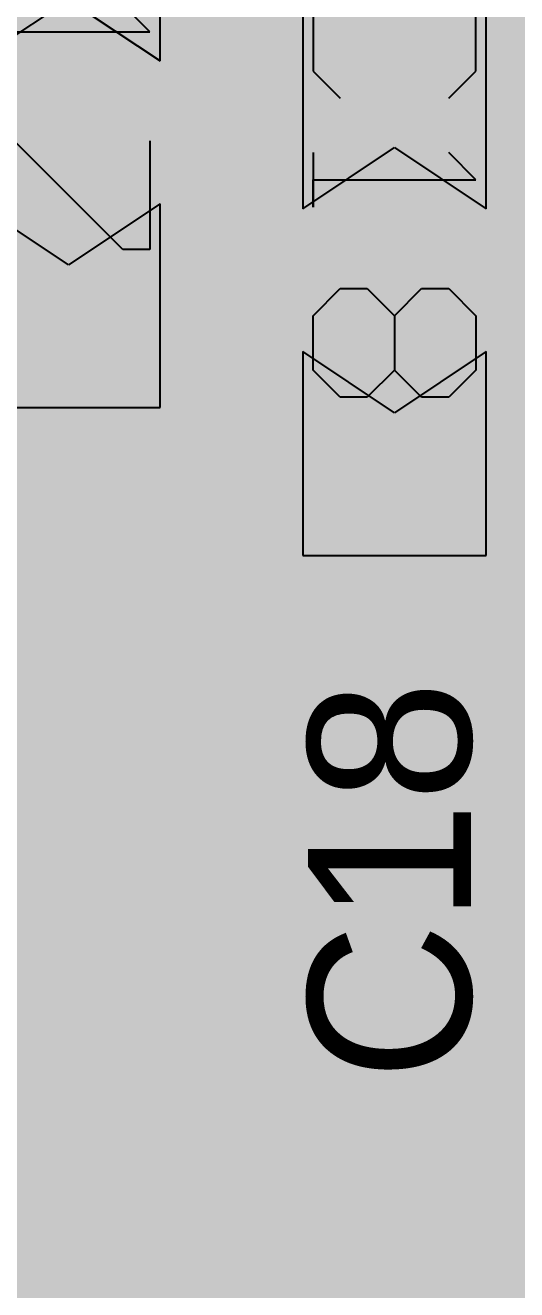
# Model space of a CAD drawing. Header units: millimetres. Extents: x 102.9 to 127.1, y 44.5 to 70.5.
# Drawn here: x 113.59 to 116, y 55.3 to 61.5 of the extents above; entities that cross this region are included whole.
import ezdxf

# ---------------------------------------------------------------- set-up
doc = ezdxf.new("R2010")
doc.units = ezdxf.units.MM
for name, color, linetype in [('BottomLayer', 5, 'Continuous'), ('BottomOverlay', 54, 'Continuous'), ('BottomPaste', 16, 'Continuous'), ('BottomSolder', 6, 'Continuous'), ('Mechanical3', 76, 'Continuous'), ('MultiLayer', 9, 'Continuous'), ('TopLayer', 1, 'Continuous'), ('TopOverlay', 2, 'Continuous'), ('TopPaste', 8, 'Continuous'), ('TopSolder', 216, 'Continuous'), ('ViaHoleLayer', 16, 'Continuous')]:
    doc.layers.add(name, color=color, linetype=linetype)

# ---------------------------------------------------------------- blocks, each defined once
blk = doc.blocks.new('3034_TR_B_12')
at = {"layer": 'BottomLayer', "const_width": 3}
blk.add_lwpolyline([(-1.5, -0.1, 1), (1.5, -0.1, 1)], format="xyb", close=True, dxfattribs=at)
at = {"layer": 'BottomOverlay', "const_width": 0.2}
blk.add_lwpolyline([(10, -0.1, 1), (-10, -0.1, 1)], format="xyb", close=True, dxfattribs=at)
at = {"layer": 'BottomPaste', "const_width": 3}
blk.add_lwpolyline([(-1.5, -0.1, 1), (1.5, -0.1, 1)], format="xyb", close=True, dxfattribs=at)
at = {"layer": 'BottomSolder', "const_width": 3.05}
blk.add_lwpolyline([(-1.525, -0.1, 1), (1.525, -0.1, 1)], format="xyb", close=True, dxfattribs=at)
blk = doc.blocks.new('MS3V_T1R_19')
at = {"layer": 'TopLayer', "const_width": 0.15}
for points in [[(-0.475, 0.15, 1), (-0.325, 0.15, 1)], [(0.325, 0.15, 1), (0.475, 0.15, 1)], [(-0.475, -0.15, 1), (-0.325, -0.15, 1)], [(0.325, -0.15, 1), (0.475, -0.15, 1)], [(-0.475, -0.75, 1), (-0.325, -0.75, 1)], [(0.325, -0.75, 1), (0.475, -0.75, 1)], [(-0.475, -1.05, 1), (-0.325, -1.05, 1)], [(0.325, -1.05, 1), (0.475, -1.05, 1)]]:
    blk.add_lwpolyline(points, format="xyb", close=True, dxfattribs=at)
at = {"layer": 'TopLayer'}
for points in [[(-0.4, -0.3), (0.4, -0.3), (-0.4, 0.3), (0.4, 0.3)], [(-0.55, -0.15), (0.55, -0.15), (-0.55, 0.15), (0.55, 0.15)], [(-0.4, -1.2), (0.4, -1.2), (-0.4, -0.6), (0.4, -0.6)], [(-0.55, -1.05), (0.55, -1.05), (-0.55, -0.75), (0.55, -0.75)]]:
    blk.add_solid(points, dxfattribs=at)
at = {"layer": 'TopPaste', "const_width": 0.15}
for points in [[(-0.475, 0.15, 1), (-0.325, 0.15, 1)], [(0.325, 0.15, 1), (0.475, 0.15, 1)], [(-0.475, -0.15, 1), (-0.325, -0.15, 1)], [(0.325, -0.15, 1), (0.475, -0.15, 1)], [(-0.475, -0.75, 1), (-0.325, -0.75, 1)], [(0.325, -0.75, 1), (0.475, -0.75, 1)], [(-0.475, -1.05, 1), (-0.325, -1.05, 1)], [(0.325, -1.05, 1), (0.475, -1.05, 1)]]:
    blk.add_lwpolyline(points, format="xyb", close=True, dxfattribs=at)
at = {"layer": 'TopPaste'}
for points in [[(-0.4, -0.3), (0.4, -0.3), (-0.4, 0.3), (0.4, 0.3)], [(-0.55, -0.15), (0.55, -0.15), (-0.55, 0.15), (0.55, 0.15)], [(-0.4, -1.2), (0.4, -1.2), (-0.4, -0.6), (0.4, -0.6)], [(-0.55, -1.05), (0.55, -1.05), (-0.55, -0.75), (0.55, -0.75)]]:
    blk.add_solid(points, dxfattribs=at)
at = {"layer": 'TopSolder', "const_width": 0.2}
for points in [[(-0.5, 0.15, 1), (-0.3, 0.15, 1)], [(0.3, 0.15, 1), (0.5, 0.15, 1)], [(-0.5, -0.15, 1), (-0.3, -0.15, 1)], [(0.3, -0.15, 1), (0.5, -0.15, 1)], [(-0.5, -0.75, 1), (-0.3, -0.75, 1)], [(0.3, -0.75, 1), (0.5, -0.75, 1)], [(-0.5, -1.05, 1), (-0.3, -1.05, 1)], [(0.3, -1.05, 1), (0.5, -1.05, 1)]]:
    blk.add_lwpolyline(points, format="xyb", close=True, dxfattribs=at)
at = {"layer": 'TopSolder'}
for points in [[(-0.4, -0.35), (0.4, -0.35), (-0.4, 0.35), (0.4, 0.35)], [(-0.6, -0.15), (0.6, -0.15), (-0.6, 0.15), (0.6, 0.15)], [(-0.4, -1.25), (0.4, -1.25), (-0.4, -0.55), (0.4, -0.55)], [(-0.6, -1.05), (0.6, -1.05), (-0.6, -0.75), (0.6, -0.75)]]:
    blk.add_solid(points, dxfattribs=at)
blk = doc.blocks.new('QFN32_TI_26')
at = {"layer": 'TopLayer', "const_width": 0.28}
for points in [[(-0.285, -1), (0.285, -1)], [(-0.285, -1.5), (0.285, -1.5)], [(-0.285, -2), (0.285, -2)], [(-0.285, -2.5), (0.285, -2.5)], [(-0.285, -3), (0.285, -3)]]:
    blk.add_lwpolyline(points, dxfattribs=at)
at = {"layer": 'TopLayer', "const_width": 0.14}
for points in [[(-0.355, -1, 1), (-0.215, -1, 1)], [(0.215, -1, 1), (0.355, -1, 1)], [(-0.355, -1.5, 1), (-0.215, -1.5, 1)], [(0.215, -1.5, 1), (0.355, -1.5, 1)], [(-0.355, -2, 1), (-0.215, -2, 1)], [(0.215, -2, 1), (0.355, -2, 1)], [(-0.355, -2.5, 1), (-0.215, -2.5, 1)], [(0.215, -2.5, 1), (0.355, -2.5, 1)], [(-0.355, -3, 1), (-0.215, -3, 1)], [(0.215, -3, 1), (0.355, -3, 1)]]:
    blk.add_lwpolyline(points, format="xyb", close=True, dxfattribs=at)
at = {"layer": 'TopPaste', "const_width": 0.28}
for points in [[(-0.285, -1), (0.285, -1)], [(-0.285, -1.5), (0.285, -1.5)], [(-0.285, -2), (0.285, -2)], [(-0.285, -2.5), (0.285, -2.5)], [(-0.285, -3), (0.285, -3)]]:
    blk.add_lwpolyline(points, dxfattribs=at)
at = {"layer": 'TopPaste', "const_width": 0.14}
for points in [[(-0.355, -1, 1), (-0.215, -1, 1)], [(0.215, -1, 1), (0.355, -1, 1)], [(-0.355, -1.5, 1), (-0.215, -1.5, 1)], [(0.215, -1.5, 1), (0.355, -1.5, 1)], [(-0.355, -2, 1), (-0.215, -2, 1)], [(0.215, -2, 1), (0.355, -2, 1)], [(-0.355, -2.5, 1), (-0.215, -2.5, 1)], [(0.215, -2.5, 1), (0.355, -2.5, 1)], [(-0.355, -3, 1), (-0.215, -3, 1)], [(0.215, -3, 1), (0.355, -3, 1)]]:
    blk.add_lwpolyline(points, format="xyb", close=True, dxfattribs=at)
at = {"layer": 'TopSolder', "const_width": 0.38}
for points in [[(-0.285, -1), (0.285, -1)], [(-0.285, -1.5), (0.285, -1.5)], [(-0.285, -2), (0.285, -2)], [(-0.285, -2.5), (0.285, -2.5)], [(-0.285, -3), (0.285, -3)]]:
    blk.add_lwpolyline(points, dxfattribs=at)
at = {"layer": 'TopSolder', "const_width": 0.19}
for points in [[(-0.38, -1, 1), (-0.19, -1, 1)], [(0.19, -1, 1), (0.38, -1, 1)], [(-0.38, -1.5, 1), (-0.19, -1.5, 1)], [(0.19, -1.5, 1), (0.38, -1.5, 1)], [(-0.38, -2, 1), (-0.19, -2, 1)], [(0.19, -2, 1), (0.38, -2, 1)], [(-0.38, -2.5, 1), (-0.19, -2.5, 1)], [(0.19, -2.5, 1), (0.38, -2.5, 1)], [(-0.38, -3, 1), (-0.19, -3, 1)], [(0.19, -3, 1), (0.38, -3, 1)]]:
    blk.add_lwpolyline(points, format="xyb", close=True, dxfattribs=at)
blk = doc.blocks.new('CC0603_28')
at = {"layer": 'Mechanical3'}
for p, q in [((-1.2917, 0.3997), (-1.425, 0.2665)), ((-1.0251, 0.3997), (-1.2917, 0.3997)), ((-0.8918, 0.2665), (-1.0251, 0.3997)), ((-0.492, 0.3997), (-0.6253, 0.2665)), ((-0.492, -0.4), (-0.492, 0.3997)), ((0.0412, 0.2665), (0.1745, 0.3997)), ((0.1745, 0.3997), (0.4411, 0.3997)), ((0.4411, 0.3997), (0.5744, 0.2665)), ((-1.425, 0.2665), (-1.425, -0.2667)), ((0.0412, 0.1332), (0.0412, 0.2665)), ((0.5744, 0.2665), (0.5744, 0.1332)), ((0.1745, -0.0001), (0.0412, 0.1332)), ((0.5744, 0.1332), (0.4411, -0.0001)), ((0.0412, -0.1334), (0.1745, -0.0001)), ((0.1745, -0.0001), (0.4411, -0.0001)), ((0.4411, -0.0001), (0.5744, -0.1334)), ((0.0412, -0.2667), (0.0412, -0.1334)), ((0.5744, -0.1334), (0.5744, -0.2667)), ((-1.425, -0.2667), (-1.2917, -0.4)), ((-1.0251, -0.4), (-0.8918, -0.2667)), ((0.1745, -0.4), (0.0412, -0.2667)), ((0.5744, -0.2667), (0.4411, -0.4)), ((-1.2917, -0.4), (-1.0251, -0.4)), ((-0.6253, -0.4), (-0.3587, -0.4)), ((-0.3587, -0.4), (-0.492, -0.4)), ((0.4411, -0.4), (0.1745, -0.4))]:
    blk.add_line(p, q, dxfattribs=at)
at = {"layer": 'TopLayer'}
for points in [[(-1.35, -0.45), (-0.35, -0.45), (-1.35, 0.45), (-0.35, 0.45)], [(1.35, 0.45), (0.35, 0.45), (1.35, -0.45), (0.35, -0.45)]]:
    blk.add_solid(points, dxfattribs=at)
at = {"layer": 'TopOverlay', "const_width": 0.178}
for points in [[(-1.5329, -0.6469, -0.201181), (-1.5318, 0.6496)], [(1.5336, 0.6496, -0.201181), (1.5347, -0.6469)]]:
    blk.add_lwpolyline(points, format="xyb", dxfattribs=at)
at = {"layer": 'TopOverlay', "const_width": 0.089}
for points in [[(-1.5763, 0.6496, 1), (-1.4873, 0.6496, 1)], [(-1.5695, 0.65, 1), (-1.4805, 0.65, 1)], [(1.4805, 0.65, 1), (1.5695, 0.65, 1)], [(1.4891, 0.6496, 1), (1.5781, 0.6496, 1)], [(-1.5774, -0.6469, 1), (-1.4884, -0.6469, 1)], [(1.4902, -0.6469, 1), (1.5792, -0.6469, 1)], [(-1.5676, -0.6477, 1), (-1.4786, -0.6477, 1)], [(1.4804, -0.6477, 1), (1.5694, -0.6477, 1)]]:
    blk.add_lwpolyline(points, format="xyb", close=True, dxfattribs=at)
at = {"layer": 'TopOverlay', "const_width": 0.178}
for points in [[(1.525, 0.65), (-1.525, 0.65)], [(1.5249, -0.6477), (-1.5231, -0.6477)]]:
    blk.add_lwpolyline(points, dxfattribs=at)
at = {"layer": 'TopPaste'}
for p, q in [((-1.35, 0.45), (-1.35, -0.45)), ((-0.35, 0.45), (-1.35, 0.45)), ((-0.65, 0), (-0.35, 0.45)), ((1.35, 0.45), (0.35, 0.45)), ((0.35, 0.45), (0.65, 0)), ((1.35, -0.45), (1.35, 0.45)), ((-0.35, -0.45), (-0.65, 0)), ((0.65, 0), (0.35, -0.45)), ((-1.35, -0.45), (-0.35, -0.45)), ((0.35, -0.45), (1.35, -0.45))]:
    blk.add_line(p, q, dxfattribs=at)
at = {"layer": 'TopSolder'}
for points in [[(-1.4, -0.5), (-0.3, -0.5), (-1.4, 0.5), (-0.3, 0.5)], [(1.4, 0.5), (0.3, 0.5), (1.4, -0.5), (0.3, -0.5)]]:
    blk.add_solid(points, dxfattribs=at)
blk = doc.blocks.new('CC0603_29')
at = {"layer": 'Mechanical3'}
for p, q in [((-1.2917, 0.3997), (-1.425, 0.2665)), ((-1.0251, 0.3997), (-1.2917, 0.3997)), ((-0.8918, 0.2665), (-1.0251, 0.3997)), ((-0.492, 0.3997), (-0.6253, 0.2665)), ((-0.492, -0.4), (-0.492, 0.3997)), ((0.0412, 0.3997), (0.5744, 0.3997)), ((0.5744, 0.3997), (0.5744, 0.2665)), ((-1.425, 0.2665), (-1.425, -0.2667)), ((0.5744, 0.2665), (0.0412, -0.2667)), ((-1.425, -0.2667), (-1.2917, -0.4)), ((-1.0251, -0.4), (-0.8918, -0.2667)), ((0.0412, -0.2667), (0.0412, -0.4)), ((-1.2917, -0.4), (-1.0251, -0.4)), ((-0.6253, -0.4), (-0.3587, -0.4)), ((-0.3587, -0.4), (-0.492, -0.4))]:
    blk.add_line(p, q, dxfattribs=at)
at = {"layer": 'TopLayer'}
for points in [[(-1.35, -0.45), (-0.35, -0.45), (-1.35, 0.45), (-0.35, 0.45)], [(1.35, 0.45), (0.35, 0.45), (1.35, -0.45), (0.35, -0.45)]]:
    blk.add_solid(points, dxfattribs=at)
at = {"layer": 'TopOverlay', "const_width": 0.178}
for points in [[(-1.5329, -0.6469, -0.201181), (-1.5318, 0.6496)], [(1.5336, 0.6496, -0.201181), (1.5347, -0.6469)]]:
    blk.add_lwpolyline(points, format="xyb", dxfattribs=at)
at = {"layer": 'TopOverlay', "const_width": 0.089}
for points in [[(-1.5763, 0.6496, 1), (-1.4873, 0.6496, 1)], [(-1.5695, 0.65, 1), (-1.4805, 0.65, 1)], [(1.4805, 0.65, 1), (1.5695, 0.65, 1)], [(1.4891, 0.6496, 1), (1.5781, 0.6496, 1)], [(-1.5774, -0.6469, 1), (-1.4884, -0.6469, 1)], [(1.4902, -0.6469, 1), (1.5792, -0.6469, 1)], [(-1.5676, -0.6477, 1), (-1.4786, -0.6477, 1)], [(1.4804, -0.6477, 1), (1.5694, -0.6477, 1)]]:
    blk.add_lwpolyline(points, format="xyb", close=True, dxfattribs=at)
at = {"layer": 'TopOverlay', "const_width": 0.178}
for points in [[(1.525, 0.65), (-1.525, 0.65)], [(1.5249, -0.6477), (-1.5231, -0.6477)]]:
    blk.add_lwpolyline(points, dxfattribs=at)
at = {"layer": 'TopPaste'}
for p, q in [((-1.35, 0.45), (-1.35, -0.45)), ((-0.35, 0.45), (-1.35, 0.45)), ((-0.65, 0), (-0.35, 0.45)), ((1.35, 0.45), (0.35, 0.45)), ((0.35, 0.45), (0.65, 0)), ((1.35, -0.45), (1.35, 0.45)), ((-0.35, -0.45), (-0.65, 0)), ((0.65, 0), (0.35, -0.45)), ((-1.35, -0.45), (-0.35, -0.45)), ((0.35, -0.45), (1.35, -0.45))]:
    blk.add_line(p, q, dxfattribs=at)
at = {"layer": 'TopSolder'}
for points in [[(-1.4, -0.5), (-0.3, -0.5), (-1.4, 0.5), (-0.3, 0.5)], [(1.4, 0.5), (0.3, 0.5), (1.4, -0.5), (0.3, -0.5)]]:
    blk.add_solid(points, dxfattribs=at)

msp = doc.modelspace()

# ---------------------------------------------------------------- linework, layer by layer
at = {"layer": 'BottomLayer', "const_width": 0.2}
for points in [[(103.4571, 61.5999), (126.5464, 61.5999)], [(103.4571, 61.3999), (126.5464, 61.3999)], [(103.4571, 61.1999), (121.3137, 61.1999)], [(103.4571, 60.9999), (121.1137, 60.9999)], [(103.4571, 60.7999), (120.578, 60.7999)], [(103.4571, 60.5999), (120.4295, 60.5999)], [(108.1333, 60.3999), (120.3771, 60.3999)], [(108.3184, 60.1999), (120.3941, 60.1999)], [(108.3892, 59.9999), (120.4877, 59.9999)], [(108.3882, 59.7999), (120.7355, 59.7999)], [(108.3149, 59.5999), (121.5, 59.5999)], [(108.1241, 59.3999), (121.5008, 59.3999)], [(103.4571, 59.1999), (121.5694, 59.1999)], [(103.4571, 58.9999), (121.7594, 58.9999)], [(103.4571, 58.7999), (121.9594, 58.7999)], [(103.4571, 58.5999), (121.6032, 58.5999)], [(103.4571, 58.3999), (121.3065, 58.3999)], [(103.4571, 58.1999), (121.2011, 58.1999)], [(103.4571, 57.9999), (121.1755, 57.9999)], [(103.4571, 57.7999), (121.2188, 57.7999)], [(104.5364, 57.5999), (121.3516, 57.5999)], [(104.8063, 57.3999), (122.7937, 57.3999)], [(104.909, 57.1999), (122.9937, 57.1999)], [(104.935, 56.9999), (123.1937, 56.9999)], [(104.935, 56.7999), (123.35, 56.7999)], [(104.935, 56.5999), (123.35, 56.5999)], [(104.935, 56.3999), (123.35, 56.3999)], [(104.935, 56.1999), (123.35, 56.1999)], [(104.935, 55.9999), (123.35, 55.9999)], [(104.935, 55.7999), (123.35, 55.7999)], [(104.935, 55.5999), (119.4583, 55.5999)], [(104.935, 55.3999), (119.2917, 55.3999)]]:
    msp.add_lwpolyline(points, dxfattribs=at)
at = {"layer": 'BottomLayer', "const_width": 0.3}
msp.add_lwpolyline([(114.275, 59.15, 1), (114.575, 59.15, 1)], format="xyb", close=True, dxfattribs=at)
at = {"layer": 'BottomOverlay', "const_width": 6.9}
msp.add_lwpolyline([(121.475, 54.8, 1), (108.475, 54.8, 1)], format="xyb", close=True, dxfattribs=at)
at = {"layer": 'MultiLayer', "const_width": 0.3}
msp.add_lwpolyline([(114.275, 59.15, 1), (114.575, 59.15, 1)], format="xyb", close=True, dxfattribs=at)
at = {"layer": 'TopLayer'}
for points, const_width in [([(114.55, 61.025), (114.55, 62.625)], 0.2), ([(114.65, 60.3), (114.65, 61.9)], 0.2), ([(115.4, 61.1), (115.4, 61.775)], 0.5), ([(114.55, 61.5999), (114.65, 61.5999)], 0.2), ([(114.55, 61.3999), (114.65, 61.3999)], 0.2), ([(115.4, 61.1), (116, 61.1)], 0.7), ([(116, 61.1), (116.4, 60.7)], 0.7), ([(114.55, 61.1999), (114.65, 61.1999)], 0.2), ([(113.1202, 61.025), (114.55, 61.025)], 0.2), ([(113.1223, 60.9999), (114.65, 60.9999)], 0.2), ([(113.125, 60.925), (114.55, 60.925)], 0.2), ([(114.55, 59.325), (114.55, 60.925)], 0.2), ([(113.8, 60.125), (113.8, 60.825)], 0.2), ([(114.55, 60.7999), (114.65, 60.7999)], 0.2), ([(114.55, 60.5999), (114.65, 60.5999)], 0.2), ([(114.55, 60.3999), (114.65, 60.3999)], 0.2), ([(114.65, 60.3), (115.75, 60.3)], 0.2), ([(115.75, 60.2), (115.75, 60.3)], 0.2), ([(114.55, 60.1999), (114.65, 60.1999)], 0.2), ([(114.65, 60.2), (115.75, 60.2)], 0.2), ([(114.65, 58.9472), (114.65, 60.2)], 0.2), ([(113.15, 60.125), (113.8, 60.125)], 0.2), ([(113.8, 60.125), (114.45, 60.125)], 0.2), ([(113.8, 59.425), (113.8, 60.125)], 0.2), ([(115.4, 59.4), (115.4, 60.1)], 0.2), ([(114.55, 59.9999), (114.65, 59.9999)], 0.2), ([(114.55, 59.7999), (114.65, 59.7999)], 0.2), ([(114.55, 59.5999), (114.65, 59.5999)], 0.2), ([(114.55, 59.3999), (114.65, 59.3999)], 0.2), ([(114.75, 59.4), (115.4, 59.4)], 0.2), ([(115.4, 58.7), (115.4, 59.4)], 0.2), ([(113.05, 59.325), (114.55, 59.325)], 0.2), ([(112.85, 59.1999), (114.65, 59.1999)], 0.2), ([(112.85, 58.9999), (114.65, 58.9999)], 0.2), ([(113.8, 58.95), (114.6, 58.95)], 0.2), ([(115.1157, 58.6), (115.75, 58.6)], 0.2), ([(115.1157, 58.6), (115.5323, 58.1833)], 0.2), ([(115.1158, 58.5999), (115.75, 58.5999)], 0.2), ([(115.75, 56.825), (115.75, 58.6)], 0.2), ([(115.3158, 58.3999), (115.75, 58.3999)], 0.2), ([(112.625, 58.35), (114.2, 58.35)], 0.2), ([(114.2, 58.35), (114.8, 58.35)], 0.2), ([(114.8, 58.35), (115.25, 57.9)], 0.2), ([(115.5158, 58.1999), (115.75, 58.1999)], 0.2), ([(115.6373, 57.9999), (115.75, 57.9999)], 0.2), ([(115.25, 55.725), (115.25, 57.9)], 0.2), ([(115.65, 56.4385), (115.65, 57.9)], 0.2), ([(115.65, 57.7999), (115.75, 57.7999)], 0.2), ([(115.65, 57.5999), (115.75, 57.5999)], 0.2), ([(112.675, 57.45), (114.2, 57.45)], 0.2), ([(114.2, 57.025), (114.2, 57.45)], 0.2), ([(115.65, 57.3999), (115.75, 57.3999)], 0.2), ([(115.65, 57.1999), (115.75, 57.1999)], 0.2), ([(114.2, 57.025), (114.75, 56.475)], 0.2), ([(115.65, 56.9999), (115.75, 56.9999)], 0.2), ([(112.825, 56.85), (113.725, 56.85)], 0.2), ([(113.725, 56.85), (114.25, 56.325)], 0.2), ([(115.65, 56.7999), (115.7505, 56.7999)], 0.2), ([(115.65, 56.5999), (115.7902, 56.5999)], 0.2), ([(113.475, 56.45), (113.75, 56.175)], 0.2), ([(114.75, 55.725), (114.75, 56.475)], 0.2), ([(114.25, 55.725), (114.25, 56.325)], 0.2), ([(113.75, 55.725), (113.75, 56.175)], 0.2)]:
    msp.add_lwpolyline(points, dxfattribs=dict(at, const_width=const_width))
for points, const_width in [([(114.5, 61.5999, 1), (114.6, 61.5999, 1)], 0.1), ([(114.6, 61.5999, 1), (114.7, 61.5999, 1)], 0.1), ([(114.5, 61.3999, 1), (114.6, 61.3999, 1)], 0.1), ([(114.6, 61.3999, 1), (114.7, 61.3999, 1)], 0.1), ([(115.225, 61.1, 1), (115.575, 61.1, 1)], 0.35), ([(115.825, 61.1, 1), (116.175, 61.1, 1)], 0.35), ([(115.825, 61.1, 1), (116.175, 61.1, 1)], 0.35), ([(115.275, 61.1, 1), (115.525, 61.1, 1)], 0.25), ([(114.5, 61.1999, 1), (114.6, 61.1999, 1)], 0.1), ([(114.6, 61.1999, 1), (114.7, 61.1999, 1)], 0.1), ([(114.5, 61.025, 1), (114.6, 61.025, 1)], 0.1), ([(114.5, 61.025, 1), (114.6, 61.025, 1)], 0.1), ([(114.6, 60.9999, 1), (114.7, 60.9999, 1)], 0.1), ([(114.5, 60.925, 1), (114.6, 60.925, 1)], 0.1), ([(114.5, 60.925, 1), (114.6, 60.925, 1)], 0.1), ([(113.75, 60.825, 1), (113.85, 60.825, 1)], 0.1), ([(114.5, 60.7999, 1), (114.6, 60.7999, 1)], 0.1), ([(114.6, 60.7999, 1), (114.7, 60.7999, 1)], 0.1), ([(114.5, 60.5999, 1), (114.6, 60.5999, 1)], 0.1), ([(114.6, 60.5999, 1), (114.7, 60.5999, 1)], 0.1), ([(114.5, 60.3999, 1), (114.6, 60.3999, 1)], 0.1), ([(114.6, 60.3999, 1), (114.7, 60.3999, 1)], 0.1), ([(114.6, 60.3, 1), (114.7, 60.3, 1)], 0.1), ([(114.6, 60.3, 1), (114.7, 60.3, 1)], 0.1), ([(115.7, 60.3, 1), (115.8, 60.3, 1)], 0.1), ([(115.7, 60.3, 1), (115.8, 60.3, 1)], 0.1), ([(114.5, 60.1999, 1), (114.6, 60.1999, 1)], 0.1), ([(114.6, 60.2, 1), (114.7, 60.2, 1)], 0.1), ([(114.6, 60.2, 1), (114.7, 60.2, 1)], 0.1), ([(114.6, 60.1999, 1), (114.7, 60.1999, 1)], 0.1), ([(115.7, 60.2, 1), (115.8, 60.2, 1)], 0.1), ([(115.7, 60.2, 1), (115.8, 60.2, 1)], 0.1), ([(113.75, 60.125, 1), (113.85, 60.125, 1)], 0.1), ([(113.75, 60.125, 1), (113.85, 60.125, 1)], 0.1), ([(113.75, 60.125, 1), (113.85, 60.125, 1)], 0.1), ([(113.75, 60.125, 1), (113.85, 60.125, 1)], 0.1), ([(114.4, 60.125, 1), (114.5, 60.125, 1)], 0.1), ([(115.35, 60.1, 1), (115.45, 60.1, 1)], 0.1), ([(114.5, 59.9999, 1), (114.6, 59.9999, 1)], 0.1), ([(114.6, 59.9999, 1), (114.7, 59.9999, 1)], 0.1), ([(114.5, 59.7999, 1), (114.6, 59.7999, 1)], 0.1), ([(114.6, 59.7999, 1), (114.7, 59.7999, 1)], 0.1), ([(114.5, 59.5999, 1), (114.6, 59.5999, 1)], 0.1), ([(114.6, 59.5999, 1), (114.7, 59.5999, 1)], 0.1), ([(113.75, 59.425, 1), (113.85, 59.425, 1)], 0.1), ([(114.5, 59.3999, 1), (114.6, 59.3999, 1)], 0.1), ([(114.6, 59.3999, 1), (114.7, 59.3999, 1)], 0.1), ([(114.7, 59.4, 1), (114.8, 59.4, 1)], 0.1), ([(115.35, 59.4, 1), (115.45, 59.4, 1)], 0.1), ([(115.35, 59.4, 1), (115.45, 59.4, 1)], 0.1), ([(115.35, 59.4, 1), (115.45, 59.4, 1)], 0.1), ([(114.275, 59.15, 1), (114.575, 59.15, 1)], 0.3), ([(114.5, 59.325, 1), (114.6, 59.325, 1)], 0.1), ([(114.5, 59.325, 1), (114.6, 59.325, 1)], 0.1), ([(114.6, 59.1999, 1), (114.7, 59.1999, 1)], 0.1), ([(114.6, 58.9999, 1), (114.7, 58.9999, 1)], 0.1), ([(113.75, 58.95, 1), (113.85, 58.95, 1)], 0.1), ([(113.75, 58.95, 1), (113.85, 58.95, 1)], 0.1), ([(114.55, 58.95, 1), (114.65, 58.95, 1)], 0.1), ([(114.6, 58.9472, 1), (114.7, 58.9472, 1)], 0.1), ([(115.35, 58.7, 1), (115.45, 58.7, 1)], 0.1), ([(115.0657, 58.6, 1), (115.1657, 58.6, 1)], 0.1), ([(115.0657, 58.6, 1), (115.1657, 58.6, 1)], 0.1), ([(115.0658, 58.5999, 1), (115.1658, 58.5999, 1)], 0.1), ([(115.7, 58.6, 1), (115.8, 58.6, 1)], 0.1), ([(115.7, 58.6, 1), (115.8, 58.6, 1)], 0.1), ([(115.7, 58.5999, 1), (115.8, 58.5999, 1)], 0.1), ([(115.2658, 58.3999, 1), (115.3658, 58.3999, 1)], 0.1), ([(115.7, 58.3999, 1), (115.8, 58.3999, 1)], 0.1), ([(114.15, 58.35, 1), (114.25, 58.35, 1)], 0.1), ([(114.15, 58.35, 1), (114.25, 58.35, 1)], 0.1), ([(114.75, 58.35, 1), (114.85, 58.35, 1)], 0.1), ([(114.75, 58.35, 1), (114.85, 58.35, 1)], 0.1), ([(115.4658, 58.1999, 1), (115.5658, 58.1999, 1)], 0.1), ([(115.4823, 58.1833, 1), (115.5823, 58.1833, 1)], 0.1), ([(115.4823, 58.1833, 1), (115.5823, 58.1833, 1)], 0.1), ([(115.4828, 58.1828, 1), (115.5828, 58.1828, 1)], 0.1), ([(115.7, 58.1999, 1), (115.8, 58.1999, 1)], 0.1), ([(115.5873, 57.9999, 1), (115.6873, 57.9999, 1)], 0.1), ([(115.7, 57.9999, 1), (115.8, 57.9999, 1)], 0.1), ([(115.2, 57.9, 1), (115.3, 57.9, 1)], 0.1), ([(115.2, 57.9, 1), (115.3, 57.9, 1)], 0.1), ([(115.6, 57.9, 1), (115.7, 57.9, 1)], 0.1), ([(115.6, 57.9, 1), (115.7, 57.9, 1)], 0.1), ([(115.6, 57.9, 1), (115.7, 57.9, 1)], 0.1), ([(115.6, 57.7999, 1), (115.7, 57.7999, 1)], 0.1), ([(115.7, 57.7999, 1), (115.8, 57.7999, 1)], 0.1), ([(115.6, 57.5999, 1), (115.7, 57.5999, 1)], 0.1), ([(115.7, 57.5999, 1), (115.8, 57.5999, 1)], 0.1), ([(114.15, 57.45, 1), (114.25, 57.45, 1)], 0.1), ([(114.15, 57.45, 1), (114.25, 57.45, 1)], 0.1), ([(115.6, 57.3999, 1), (115.7, 57.3999, 1)], 0.1), ([(115.7, 57.3999, 1), (115.8, 57.3999, 1)], 0.1), ([(115.6, 57.1999, 1), (115.7, 57.1999, 1)], 0.1), ([(115.7, 57.1999, 1), (115.8, 57.1999, 1)], 0.1), ([(114.15, 57.025, 1), (114.25, 57.025, 1)], 0.1), ([(114.15, 57.025, 1), (114.25, 57.025, 1)], 0.1), ([(115.6, 56.9999, 1), (115.7, 56.9999, 1)], 0.1), ([(115.7, 56.9999, 1), (115.8, 56.9999, 1)], 0.1), ([(113.675, 56.85, 1), (113.775, 56.85, 1)], 0.1), ([(113.675, 56.85, 1), (113.775, 56.85, 1)], 0.1), ([(115.7, 56.825, 1), (115.8, 56.825, 1)], 0.1), ([(115.7, 56.825, 1), (115.8, 56.825, 1)], 0.1), ([(115.6, 56.7999, 1), (115.7, 56.7999, 1)], 0.1), ([(115.7005, 56.7999, 1), (115.8005, 56.7999, 1)], 0.1), ([(115.6, 56.5999, 1), (115.7, 56.5999, 1)], 0.1), ([(115.7402, 56.5999, 1), (115.8402, 56.5999, 1)], 0.1), ([(114.7, 56.475, 1), (114.8, 56.475, 1)], 0.1), ([(114.7, 56.475, 1), (114.8, 56.475, 1)], 0.1), ([(115.8, 56.4786, 1), (115.9, 56.4786, 1)], 0.1), ([(115.6, 56.4385, 1), (115.7, 56.4385, 1)], 0.1), ([(115.6, 56.4385, 1), (115.7, 56.4385, 1)], 0.1), ([(115.8, 56.4385, 1), (115.9, 56.4385, 1)], 0.1), ([(114.2, 56.325, 1), (114.3, 56.325, 1)], 0.1), ([(114.2, 56.325, 1), (114.3, 56.325, 1)], 0.1), ([(113.7, 56.175, 1), (113.8, 56.175, 1)], 0.1), ([(113.7, 56.175, 1), (113.8, 56.175, 1)], 0.1), ([(113.7, 55.725, 1), (113.8, 55.725, 1)], 0.1), ([(114.2, 55.725, 1), (114.3, 55.725, 1)], 0.1), ([(114.7, 55.725, 1), (114.8, 55.725, 1)], 0.1), ([(115.2, 55.725, 1), (115.3, 55.725, 1)], 0.1)]:
    msp.add_lwpolyline(points, format="xyb", close=True, dxfattribs=dict(at, const_width=const_width))
at = {"layer": 'TopLayer', "const_width": 0.2}
for points in [[(113.4258, 58.75, -0.250492), (113.8, 58.95)], [(115.5323, 58.1833, -0.199374), (115.65, 57.9)], [(115.5328, 58.1828, -0.198912), (115.65, 57.9)], [(115.85, 56.4786, -0.141448), (115.75, 56.825)], [(115.65, 56.4385, -0.115143), (115.85, 56.4385)]]:
    msp.add_lwpolyline(points, format="xyb", dxfattribs=at)
at = {"layer": 'ViaHoleLayer', "const_width": 0.15}
msp.add_lwpolyline([(114.35, 59.15, 1), (114.5, 59.15, 1)], format="xyb", close=True, dxfattribs=at)

# ---------------------------------------------------------------- block references
for name, p, rotation in [('3034_TR_B_12', (115, 54.7), 180), ('CC0603_29', (113.8, 60.975), 270), ('CC0603_28', (115.4, 60.25), 270), ('MS3V_T1R_19', (114.2, 57.45), 180), ('QFN32_TI_26', (116.75, 55.725), 270)]:
    msp.add_blockref(name, p, dxfattribs=dict(rotation=rotation))

# ---------------------------------------------------------------- texts
at = {"layer": 'TopOverlay'}
msp.add_text('C18', height=0.8, rotation=90, dxfattribs=at).set_placement((115.775, 56.325))

doc.saveas('drawing.dxf')
